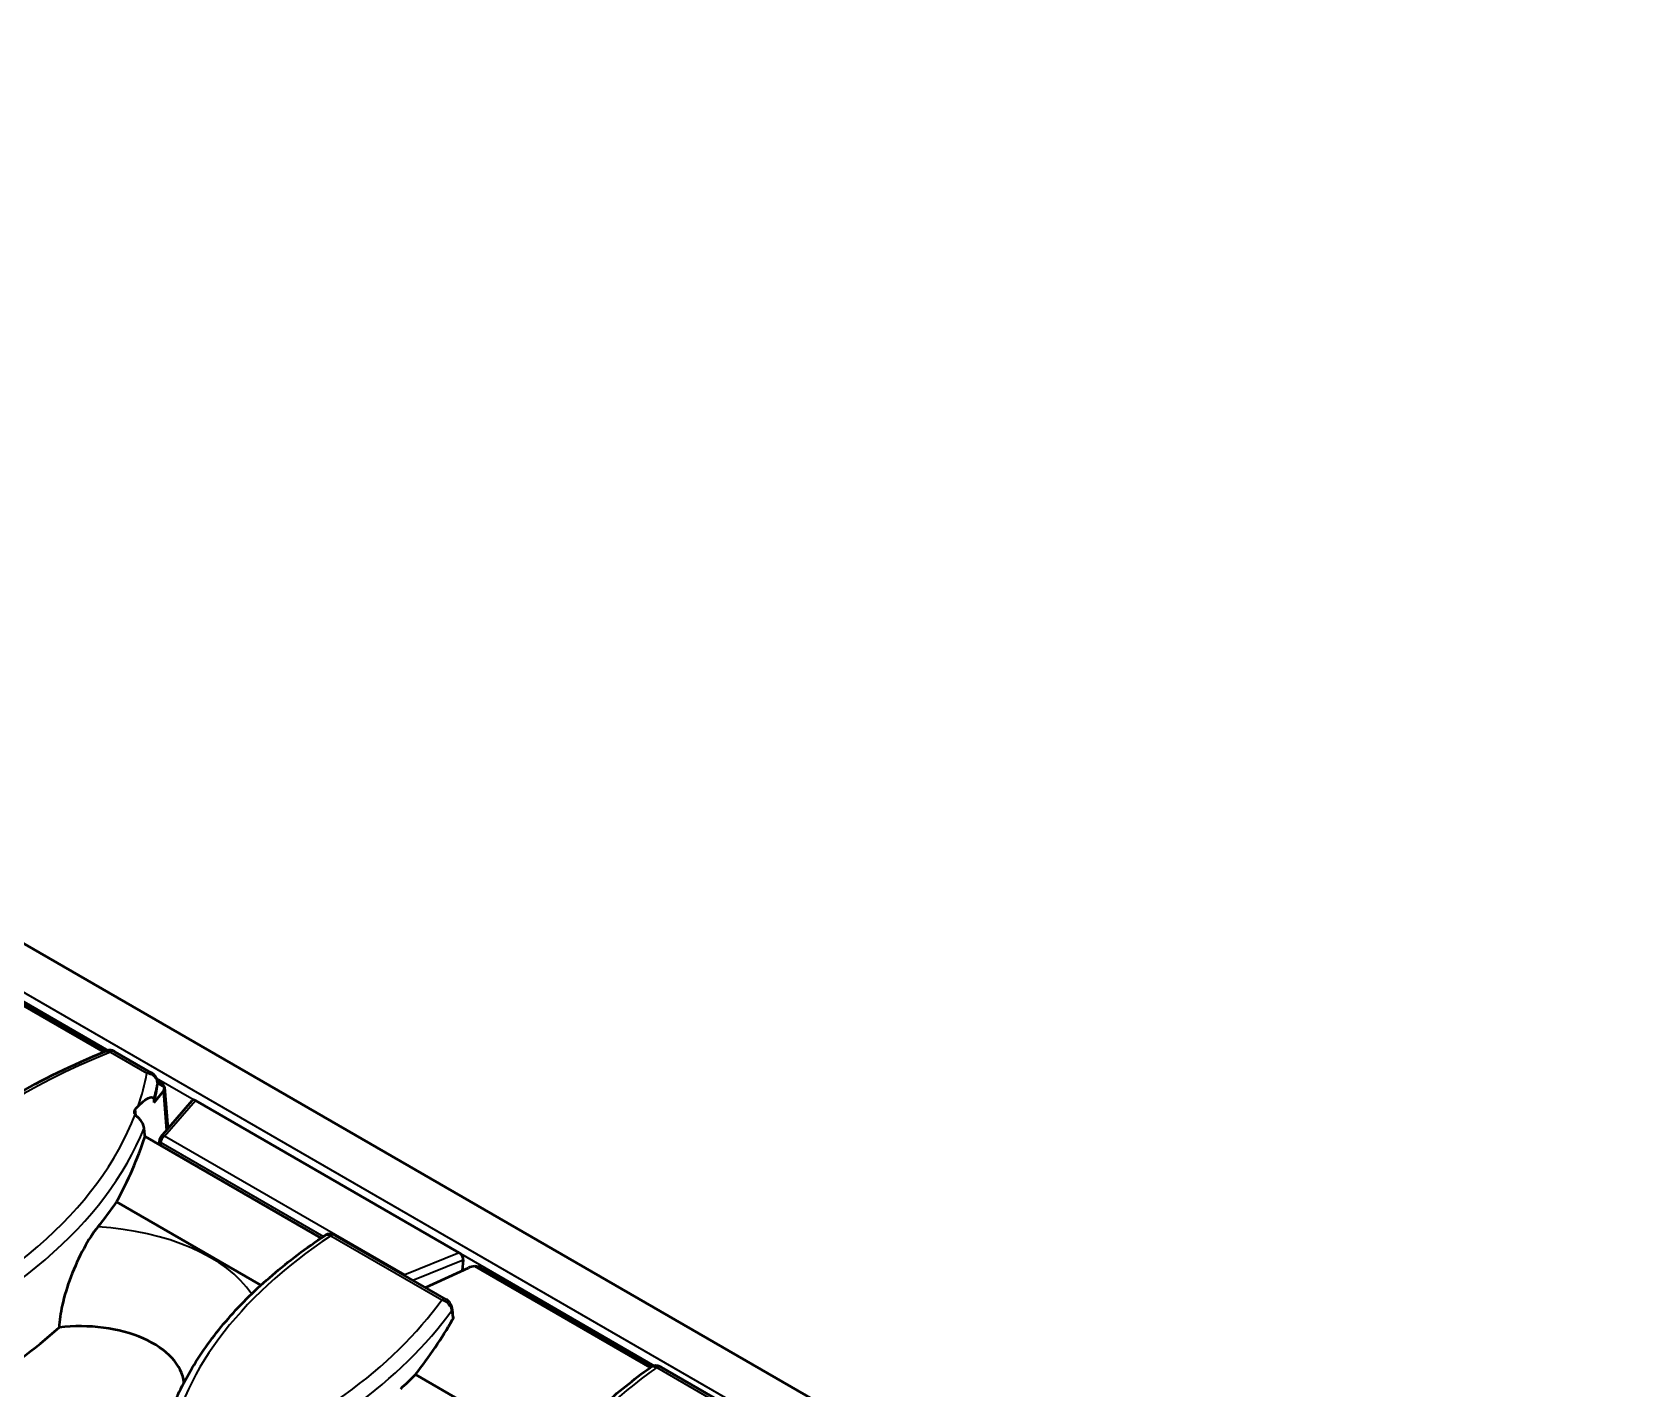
# Model space of a CAD drawing. Header units: millimetres. Extents: x 0 to 4362, y -130 to 2100.
# Drawn here: x 504.9 to 652.7, y 868 to 992.3 of the extents above; entities that cross this region are included whole.
import ezdxf

# ---------------------------------------------------------------- set-up
doc = ezdxf.new("R2010")
doc.units = ezdxf.units.MM
doc.header["$LTSCALE"] = 5
doc.layers.add('Sichtbar (ISO)', color=7, linetype='Continuous', lineweight=50)
doc.layers.add('Sichtbar schmal (ISO)', color=7, linetype='Continuous', lineweight=35)

msp = doc.modelspace()

# ---------------------------------------------------------------- linework, layer by layer
at = {"layer": 'Sichtbar (ISO)'}
for p, q in [((712.976, 788.188), (359.423, 992.312)), ((511.652, 898.911), (450.093, 934.452)), ((511.442, 898.828), (450.12, 934.232)), ((515.815, 896.932), (512.479, 898.858)), ((516.743, 895.972), (516.375, 896.184)), ((516.4, 896.006), (516.393, 896.076)), ((516.401, 895.965), (517.033, 895.6)), ((516.041, 894.492), (516.05, 894.424)), ((516.079, 894.191), (516.906, 895.219)), ((517.034, 895.59), (517.339, 891.814)), ((514.367, 893.618), (514.611, 893.862)), ((516.678, 891.049), (519.563, 894.386)), ((519.864, 894.395), (544.051, 880.431)), ((515.167, 891.779), (515.159, 891.851)), ((531.378, 881.761), (515.24, 891.078)), ((516.587, 890.301), (516.558, 890.684)), ((525.858, 877.441), (512.632, 885.077)), ((542.846, 876.154), (532.685, 882.02)), ((544.407, 879.788), (544.325, 878.788)), ((540.953, 877.247), (544.906, 879.054)), ((561.557, 869.894), (545.467, 879.184)), ((546.111, 879.016), (561.731, 869.998)), ((573.203, 863.799), (562.554, 869.947)), ((552.947, 861.801), (540.032, 869.258))]:
    msp.add_line(p, q, dxfattribs=at)
msp.add_arc((517.056, 890.722), 0.5, 139.15741, 184.29153, dxfattribs=at)
for centre, major_axis, ratio, start_param, end_param in [((516.033, 895.564), (1.002, 0), 0.5761372, 0.0615695, 0.7837856), ((453.359, 894.97), (63.086, 9.138), 0.6520342, 6.0460877, 6.0871537), ((516.04, 895.477), (0.992, 0.136), 0.65517, 5.6770356, 6.2617141), ((515.235, 893.33), (-1.002, 0), 0.5761372, 5.7600763, 6.7232668), ((519.873, 893.98), (-0.27, 0.44), 0.5635385, 5.7945313, 6.4600933), ((453.359, 894.97), (63.086, 9.138), 0.6520342, 5.8275977, 5.972086), ((453.919, 898.334), (63.043, 0), 0.5773503, 5.841854, 5.9103823), ((544.042, 880.026), (0.265, -0.429), 0.5902229, 0.6750083, 1.9936861), ((545.405, 878.524), (0.995, 0.136), 0.6505352, 1.4208857, 2.0055642), ((545.404, 878.607), (1, 0), 0.5785655, 0.7858838, 1.5080999), ((-11418.354, 7057.584), (-9559.726, 14110.087), 0.524407, 3.9453581, 3.9454162), ((509.33, 868.204), (9.5, 0), 0.5773503, 0.0600704, 1.7784158), ((484.675, 884.89), (62.979, 9.122), 0.6520342, 5.683845, 5.8100989), ((453.919, 893.435), (-63.568, 0), 0.5773503, 2.1848933, 2.5696819), ((485.234, 887.253), (-63.043, 0), 0.5773503, 2.5828256, 2.6244264)]:
    msp.add_ellipse(centre, major_axis=major_axis, ratio=ratio, start_param=start_param, end_param=end_param, dxfattribs=at)
for points, knots in [([(511.543, 898.869), (511.555, 898.874), (511.567, 898.879), (511.591, 898.888), (511.603, 898.893), (511.627, 898.902), (511.639, 898.907), (511.663, 898.916), (511.675, 898.92), (511.7, 898.929), (511.712, 898.933), (511.724, 898.937)], [0.171301222, 0.171301222, 0.171301222, 0.171301222, 0.18523411, 0.18523411, 0.199166999, 0.199166999, 0.213099887, 0.213099887, 0.227032775, 0.227032775, 0.240965663, 0.240965663, 0.240965663, 0.240965663]), ([(512.479, 898.858), (512.447, 898.876), (512.413, 898.894), (512.337, 898.926), (512.296, 898.941), (512.205, 898.966), (512.155, 898.976), (512.046, 898.987), (511.986, 898.988), (511.859, 898.975), (511.792, 898.961), (511.724, 898.937)], [0, 0, 0, 0, 0.002807933, 0.002807933, 0.005615866, 0.005615866, 0.0084238, 0.0084238, 0.011231733, 0.011231733, 0.014039666, 0.014039666, 0.014039666, 0.014039666]), ([(484.969, 872.134), (485.307, 874.286), (485.968, 876.415), (487.905, 880.557), (489.181, 882.57), (492.297, 886.422), (494.138, 888.261), (498.326, 891.719), (500.672, 893.337), (505.801, 896.31), (508.584, 897.664), (511.543, 898.869)], [5.58828531, 5.58828531, 5.58828531, 5.58828531, 5.76152555, 5.76152555, 5.9347658, 5.9347658, 6.10800604, 6.10800604, 6.28124629, 6.28124629, 6.45448653, 6.45448653, 6.45448653, 6.45448653]), ([(516.393, 896.076), (516.382, 896.179), (516.357, 896.265), (516.298, 896.416), (516.262, 896.482), (516.188, 896.598), (516.148, 896.649), (516.065, 896.741), (516.022, 896.782), (515.929, 896.858), (515.88, 896.893), (515.823, 896.928), (515.819, 896.93), (515.815, 896.932)], [0, 0, 0, 0, 0.006259772, 0.006259772, 0.012974918, 0.012974918, 0.019690065, 0.019690065, 0.026405212, 0.026405212, 0.033120358, 0.033120358, 0.033575734, 0.033575734, 0.033575734, 0.033575734]), ([(514.611, 893.862), (514.804, 894.056), (515.017, 894.248), (515.435, 894.553), (515.641, 894.674), (515.885, 894.687), (515.96, 894.67), (516.017, 894.584), (516.029, 894.553), (516.038, 894.513), (516.04, 894.503), (516.041, 894.492)], [1.02240897, 1.02240897, 1.02240897, 1.02240897, 1.1385478, 1.1385478, 1.25468663, 1.25468663, 1.29853681, 1.29853681, 1.3120138, 1.3120138, 1.31586005, 1.31586005, 1.31586005, 1.31586005]), ([(514.329, 893.084), (514.372, 893.032), (514.428, 892.98), (514.505, 892.914), (514.516, 892.905), (514.528, 892.896)], [-0.174126598, -0.174126598, -0.174126598, -0.174126598, -0.14312711, -0.14312711, -0.137970745, -0.137970745, -0.137970745, -0.137970745]), ([(515.159, 891.851), (515.151, 891.928), (515.129, 892.017), (515.063, 892.208), (514.996, 892.34), (514.853, 892.562), (514.749, 892.688), (514.616, 892.82), (514.573, 892.859), (514.528, 892.896)], [0.00843399, 0.00843399, 0.00843399, 0.00843399, 0.03508812, 0.03508812, 0.07264121, 0.07264121, 0.11424483, 0.11424483, 0.13191335, 0.13191335, 0.13191335, 0.13191335]), ([(510.922, 882.787), (510.484, 882.253), (510.041, 881.573), (509.194, 880.012), (508.79, 879.134), (508.122, 877.373), (507.843, 876.483), (507.496, 874.91), (507.396, 874.224), (507.371, 873.571)], [-1.0965655, -1.0965655, -1.0965655, -1.0965655, -0.7906032, -0.7906032, -0.486598, -0.486598, -0.2130994, -0.2130994, 0, 0, 0, 0]), ([(516.283, 861.053), (516.528, 862.612), (516.943, 864.159), (518.1, 867.203), (518.842, 868.699), (520.638, 871.616), (521.692, 873.037), (524.09, 875.784), (525.436, 877.109), (528.395, 879.646), (530.009, 880.858), (531.744, 882.005)], [5.58828531, 5.58828531, 5.58828531, 5.58828531, 5.71380733, 5.71380733, 5.83932936, 5.83932936, 5.96485139, 5.96485139, 6.09037341, 6.09037341, 6.21589544, 6.21589544, 6.21589544, 6.21589544]), ([(532.685, 882.02), (532.648, 882.042), (532.606, 882.063), (532.513, 882.1), (532.461, 882.117), (532.345, 882.141), (532.28, 882.148), (532.137, 882.147), (532.059, 882.137), (531.899, 882.09), (531.818, 882.054), (531.744, 882.005)], [0, 0, 0, 0, 0.003280403, 0.003280403, 0.006560807, 0.006560807, 0.00984121, 0.00984121, 0.013121613, 0.013121613, 0.016402016, 0.016402016, 0.016402016, 0.016402016]), ([(543.399, 875.335), (543.388, 875.421), (543.367, 875.497), (543.316, 875.632), (543.286, 875.693), (543.22, 875.804), (543.183, 875.855), (543.103, 875.951), (543.06, 875.995), (542.962, 876.079), (542.908, 876.118), (542.846, 876.154)], [0, 0, 0, 0, 0.006097875, 0.006097875, 0.01219575, 0.01219575, 0.018293625, 0.018293625, 0.0243915, 0.0243915, 0.030489376, 0.030489376, 0.030489376, 0.030489376]), ([(543.5, 874.542), (543.502, 874.53), (543.503, 874.518), (543.504, 874.436), (543.485, 874.366), (543.447, 874.299)], [0.056999164, 0.056999164, 0.056999164, 0.056999164, 0.062742991, 0.062742991, 0.094204743, 0.094204743, 0.094204743, 0.094204743]), ([(547.598, 849.972), (547.829, 851.441), (548.21, 852.9), (549.265, 855.773), (549.938, 857.187), (551.562, 859.952), (552.513, 861.302), (554.678, 863.921), (555.891, 865.189), (558.561, 867.628), (560.018, 868.799), (561.586, 869.915)], [5.58828531, 5.58828531, 5.58828531, 5.58828531, 5.70655844, 5.70655844, 5.82483156, 5.82483156, 5.94310469, 5.94310469, 6.06137782, 6.06137782, 6.17965095, 6.17965095, 6.17965095, 6.17965095]), ([(562.554, 869.947), (562.514, 869.97), (562.47, 869.992), (562.372, 870.03), (562.317, 870.047), (562.195, 870.07), (562.127, 870.077), (561.979, 870.071), (561.898, 870.058), (561.738, 870.005), (561.658, 869.966), (561.586, 869.915)], [0, 0, 0, 0, 0.003375446, 0.003375446, 0.006750892, 0.006750892, 0.010126337, 0.010126337, 0.013501783, 0.013501783, 0.016877229, 0.016877229, 0.016877229, 0.016877229])]:
    msp.add_open_spline(points, degree=3, knots=knots, dxfattribs=at)
for points in [[(516.401, 895.965), (516.401, 895.95), (516.399, 895.936), (516.397, 895.921)], [(516.4, 896.006), (516.401, 895.992), (516.402, 895.979), (516.401, 895.965)], [(519.75, 894.44), (519.788, 894.432), (519.827, 894.416), (519.864, 894.395)], [(544.051, 880.431), (544.088, 880.409), (544.126, 880.38), (544.164, 880.344)]]:
    msp.add_open_spline(points, degree=3, dxfattribs=at)
for points, weights in [([(516.05, 894.424), (516.065, 894.307), (516.079, 894.191)], [1, 1.00000279167, 1.00000537019]), ([(515.24, 891.078), (515.203, 891.429), (515.167, 891.779)], [1.00000260634, 1.00000145906, 1])]:
    msp.add_rational_spline(points, weights, degree=2, dxfattribs=at)
at = {"layer": 'Sichtbar schmal (ISO)'}
for p, q in [((709.087, 785.942), (355.534, 990.066)), ((450.003, 934.708), (511.89, 898.978)), ((512.079, 898.818), (515.415, 896.892)), ((516.281, 896.442), (519.75, 894.44)), ((516.389, 895.999), (516.397, 895.921)), ((516.906, 895.219), (517.194, 891.646)), ((514.418, 892.991), (514.367, 893.618)), ((517.026, 891.111), (519.864, 894.395)), ((516.703, 890.518), (531.606, 881.913)), ((516.725, 890.221), (516.703, 890.518)), ((539.049, 878.396), (517.026, 891.111)), ((532.285, 881.981), (542.446, 876.114)), ((544.051, 880.431), (539.049, 878.396)), ((539.799, 877.913), (544.407, 879.788)), ((544.164, 880.344), (561.967, 870.066)), ((562.154, 869.908), (572.803, 863.76))]:
    msp.add_line(p, q, dxfattribs=at)
for centre, major_axis, ratio, start_param, end_param in [((512.079, 898.165), (0.4, 0.693), 0.5773503, 0, 0.7853982), ((547.568, 869.568), (-61.864, 0), 0.5773503, 5.3264859, 6.1926871), ((511.92, 897.943), (-0.377, 0.926), 0.4704822, 5.5699441, 6.2831853), ((513.243, 897.676), (2.296, 0), 0.5773503, 2.1026499, 2.1848933), ((453.919, 900.784), (61.864, 0), 0.5773503, 6.0881534, 6.174011), ((515.415, 896.239), (0.4, 0.693), 0.5773503, 0, 0.7853982), ((453.919, 900.039), (62.861, 0), 0.5773503, 6.1297536, 6.1716349), ((515.597, 895.993), (0.796, 0.084), 0.5649692, 6.1116223, 6.2831853), ((453.919, 900.784), (61.864, 0), 0.5773503, 5.3264859, 6.0659011), ((453.919, 900.039), (62.861, 0), 0.5773503, 5.3264859, 6.0556165), ((517.056, 890.722), (-0.499, -0.037), 0.5229162, 0, 0.7441352), ((517.056, 890.722), (-0.378, 0.327), 0.6590674, 5.3011078, 6.2831853), ((517.056, 890.722), (0.25, 0.433), 0.5773503, 0.8726646, 2.3561945), ((509.33, 873.103), (16.848, 0), 0.5773503, 0.3731307, 1.4761676), ((578.883, 858.487), (-61.864, 0), 0.5773503, 5.5653269, 6.1926871), ((532.285, 881.327), (0.4, 0.693), 0.5773503, 0, 0.7853982), ((539.08, 878.007), (-0.25, -0.433), 0.5773503, 4.0142573, 4.1213915), ((539.08, 878.007), (0.188, -0.463), 0.3530736, 2.1174917, 2.4093638), ((485.234, 889.703), (61.864, 0), 0.5773503, 5.3264859, 5.8929039), ((542.446, 875.461), (0.4, 0.693), 0.5773503, 0, 0.7853982), ((542.605, 875.233), (0.794, 0.102), 0.5909015, 5.819839, 6.2831853), ((485.234, 888.958), (62.861, 0), 0.5773503, 5.3264859, 5.8918442), ((610.197, 847.406), (-61.864, 0), 0.5773503, 5.6016293, 6.1926871), ((562.154, 869.254), (0.4, 0.693), 0.5773503, 0, 0.7853982)]:
    msp.add_ellipse(centre, major_axis=major_axis, ratio=ratio, start_param=start_param, end_param=end_param, dxfattribs=at)
for points, knots in [([(511.724, 898.937), (511.755, 898.948), (511.789, 898.952), (511.873, 898.943), (511.925, 898.924), (512.012, 898.872), (512.046, 898.847), (512.079, 898.818)], [-0.014039666, -0.014039666, -0.014039666, -0.014039666, -0.009707854, -0.009707854, -0.00373379, -0.00373379, 0, 0, 0, 0]), ([(515.415, 896.892), (515.468, 896.884), (515.522, 896.872), (515.662, 896.83), (515.747, 896.795), (515.959, 896.679), (516.083, 896.582), (516.293, 896.328), (516.372, 896.161), (516.389, 895.999)], [-0.033575734, -0.033575734, -0.033575734, -0.033575734, -0.029378767, -0.029378767, -0.02266362, -0.02266362, -0.011919385, -0.011919385, 0, 0, 0, 0]), ([(531.744, 882.005), (531.757, 882.014), (531.771, 882.022), (531.818, 882.045), (531.855, 882.056), (531.956, 882.072), (532.023, 882.069), (532.156, 882.038), (532.221, 882.014), (532.285, 881.981)], [-0.016402016, -0.016402016, -0.016402016, -0.016402016, -0.014823861, -0.014823861, -0.011117896, -0.011117896, -0.005188351, -0.005188351, 0, 0, 0, 0]), ([(542.446, 876.114), (542.498, 876.099), (542.551, 876.079), (542.688, 876.016), (542.77, 875.968), (542.972, 875.817), (543.085, 875.699), (543.266, 875.424), (543.327, 875.263), (543.342, 875.115)], [-0.030489376, -0.030489376, -0.030489376, -0.030489376, -0.026678204, -0.026678204, -0.020580328, -0.020580328, -0.010823728, -0.010823728, 0, 0, 0, 0]), ([(561.586, 869.914), (561.639, 869.952), (561.702, 869.976), (561.887, 870), (562.021, 869.973), (562.154, 869.908)], [-0.016877229, -0.016877229, -0.016877229, -0.016877229, -0.010528679, -0.010528679, 0, 0, 0, 0])]:
    msp.add_open_spline(points, degree=3, knots=knots, dxfattribs=at)
msp.add_open_spline([(543.342, 875.115), (543.377, 874.843), (543.412, 874.571), (543.447, 874.299)], degree=3, dxfattribs=at)

doc.saveas('drawing.dxf')
